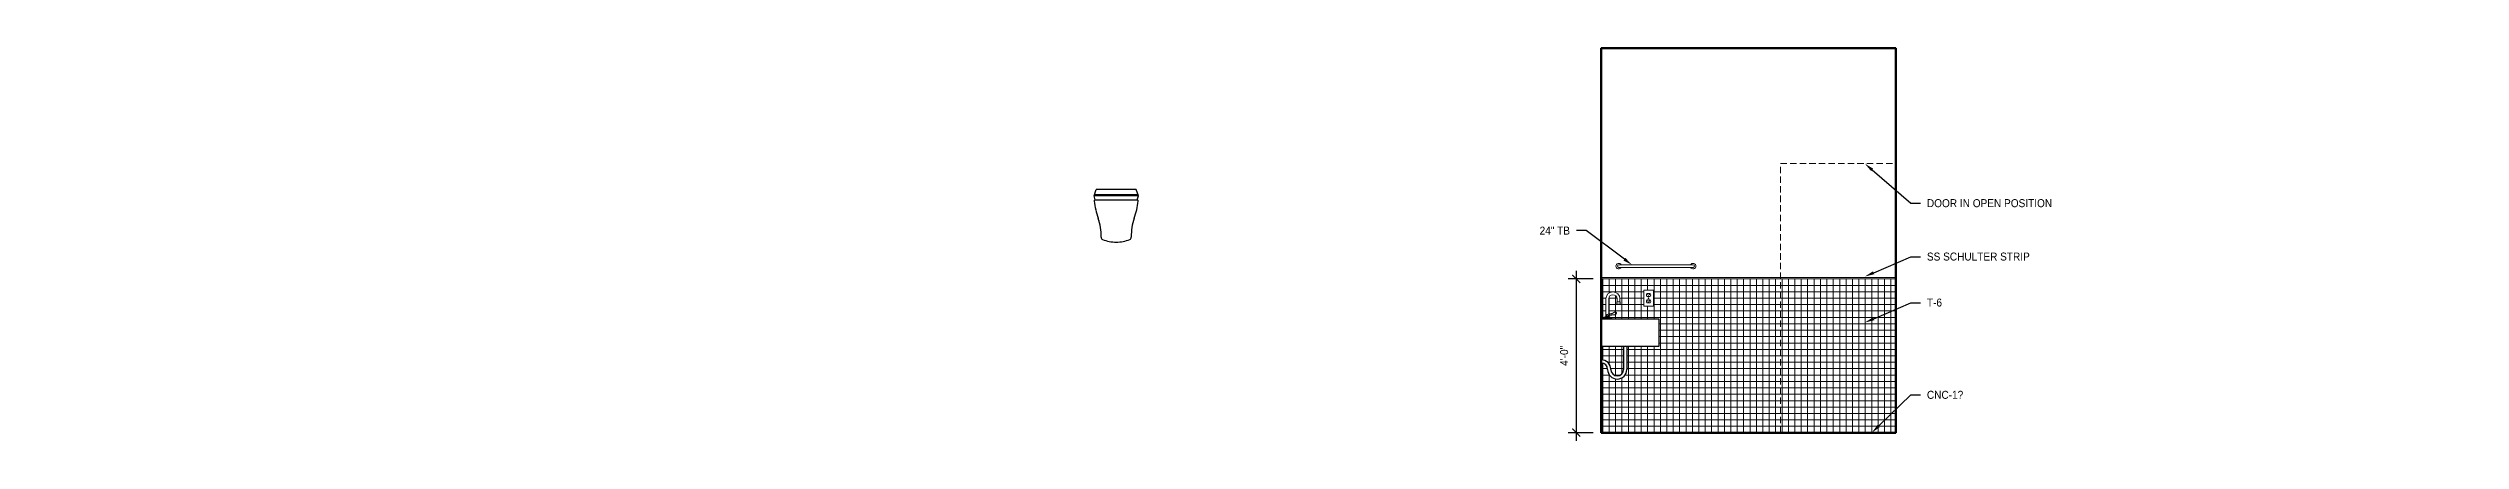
# Model space of a CAD drawing. Header units: inches. Extents: x -3027 to 6920, y -6604 to 320.
# Drawn here: x 552 to 1306, y -2702 to -2580 of the extents above; entities that cross this region are included whole.
import ezdxf
from ezdxf import colors
from ezdxf.entities.mleader import LeaderData, LeaderLine
from ezdxf.math import Vec2, Vec3

# ---------------------------------------------------------------- set-up
doc = ezdxf.new("R2010")
doc.units = ezdxf.units.IN
doc.header["$LTSCALE"] = 4
doc.header["$MEASUREMENT"] = 0
doc.header["$PDMODE"] = 35
doc.header["$PDSIZE"] = -5
doc.linetypes.add('DASHED', pattern=[0.75, 0.5, -0.25])
doc.layers.get('0').update_dxf_attribs({"linetype": 'CONTINUOUS'})
doc.layers.get('Defpoints').update_dxf_attribs({"linetype": 'CONTINUOUS'})
for name, color, linetype, lineweight in [('A-ELEV-2', 5, 'CONTINUOUS', 25), ('A-ELEV-3', 8, 'CONTINUOUS', 15), ('A-ELEV-4', 9, 'CONTINUOUS', 9), ('A-ELEV-BYND', 9, 'DASHED', 9), ('A-ELEV-CUT', 3, 'CONTINUOUS', 50), ('A-EQPM-FIXD', 5, 'CONTINUOUS', 25), ('A-NOTE-DIM', 8, 'CONTINUOUS', 15), ('A-NOTE-REF', 8, 'CONTINUOUS', 15)]:
    doc.layers.add(name, color=color, linetype=linetype, lineweight=lineweight)
doc.styles.add('ANNOT-SM', font='swisse.ttf', dxfattribs={"width": 0.9, "height": 0.078125})
doc.dimstyles.new('DIM-ANNOT', dxfattribs={"dimtxt": 0.078125, "dimasz": 0.078125, "dimexe": 0.078125, "dimexo": 0.078125, "dimgap": 0.078125, "dimtad": 1, "dimzin": 11, "dimdsep": 46, "dimlunit": 4, "dimtxsty": 'ANNOT-SM', "dimblk1": 'ARCHTICK', "dimblk2": 'ARCHTICK', "dimsah": 1, "dimcen": 0, "dimdle": 0.078125, "dimclrd": 8, "dimclre": 8, "dimclrt": 8, "dimadec": 0, "dimazin": 0, "dimtfac": 4, "dimtofl": 0, "dimtmove": 2, "dimatfit": 3, "dimfxl": 1, "dimfrac": 2, "dimtzin": 0, "dimarcsym": 0})

# ---------------------------------------------------------------- blocks, each defined once
blk = doc.blocks.new('E15-FAUC-F-DECK03 SIDE')
at = {"layer": 'A-ELEV-3'}
for p, q in [((-3, 5.39), (-4, 5.39)), ((-4, 5.39), (-4, 4.64)), ((-3.94, 5.39), (-4, 5.39)), ((-3, 4.64), (-4, 4.64)), ((-3.94, 6.25), (-3.94, 5.39)), ((-3.06, 6.25), (-3.06, 5.39)), ((-3, 5.39), (-3.06, 5.39)), ((-3, 5.39), (-3, 4.64)), ((0.75, 0.41), (-0.75, 0.41)), ((-0.44, 6.25), (-0.44, 1.5)), ((0.44, 0.65), (-0.44, 0.65)), ((-0.17, 0.87), (-0.17, 0.65)), ((0.18, 1.41), (0.18, 0.65)), ((0.44, 6.25), (0.44, 0.65)), ((0.75, 0.65), (0.44, 0.65)), ((0.75, 0.65), (0.75, 0.41)), ((1.38, 0.41), (0.75, 0.41)), ((1.38, 0.41), (1.38, 0))]:
    blk.add_line(p, q, dxfattribs=at)
blk.add_lwpolyline([(-0.44, 1.5, -0.001084), (-0.59, 1.53, -0.000002), (-0.75, 1.55, -0.000207), (-0.75, 1.55, -0.001259), (-0.8, 1.56, -0.000727), (-0.9, 1.57, -0.002102), (-0.95, 1.58, -0.001463), (-1.03, 1.59, -0.003212), (-1.08, 1.6, -0.002655), (-1.15, 1.62, -0.00428), (-1.2, 1.63, -0.003776), (-1.25, 1.64, -0.004735), (-1.3, 1.65, -0.004577), (-1.34, 1.66, -0.00525), (-1.38, 1.67, -0.005307), (-1.42, 1.69, -0.005665), (-1.46, 1.7, -0.005941), (-1.49, 1.71, -0.005731), (-1.53, 1.72, -0.006314), (-1.56, 1.74, -0.005291), (-1.59, 1.75, -0.006238), (-1.62, 1.76, -0.004277), (-1.65, 1.78, -0.005439), (-1.67, 1.79, -0.002912), (-1.7, 1.81, -0.003746), (-1.72, 1.82, -0.002005), (-1.75, 1.84, -0.002734), (-1.77, 1.85, -0.001734), (-1.8, 1.86, -0.002223), (-1.82, 1.88, -0.00143), (-1.85, 1.9, -0.001827), (-1.87, 1.91, -0.00107), (-1.9, 1.93, -0.001461), (-1.92, 1.94, -0.000713), (-1.95, 1.96, -0.00111), (-1.97, 1.97, -0.000338), (-2, 1.99, -0.000617), (-2.02, 2, -0.000135), (-2.04, 2.02, 0.000117), (-2.06, 2.03, 0.000107), (-2.08, 2.04, 0.000066), (-2.1, 2.06, 0.001257), (-2.12, 2.07, 0.000646), (-2.14, 2.08, 0.002732), (-2.16, 2.09, 0.001713), (-2.18, 2.11, 0.004246), (-2.19, 2.12, 0.003045), (-2.21, 2.13, 0.005841), (-2.23, 2.14, 0.004563), (-2.25, 2.15, 0.007502), (-2.26, 2.16, 0.00621), (-2.28, 2.16, 0.009096), (-2.3, 2.17, 0.007879), (-2.32, 2.18, 0.010442), (-2.33, 2.18, 0.009499), (-2.35, 2.19, 0.011244), (-2.37, 2.19, 0.010873), (-2.38, 2.2, 0.010927), (-2.4, 2.2, 0.010876), (-2.42, 2.2, 0.009754), (-2.44, 2.2, 0.010178), (-2.46, 2.21, 0.009147), (-2.47, 2.21, 0.009551), (-2.49, 2.2, 0.008841), (-2.51, 2.2, 0.009109), (-2.53, 2.2, 0.008717), (-2.55, 2.2, 0.008849), (-2.56, 2.2, 0.008777), (-2.58, 2.19, 0.008771), (-2.6, 2.19, 0.00903), (-2.62, 2.18, 0.00884), (-2.63, 2.18, 0.009534), (-2.65, 2.17, 0.009063), (-2.67, 2.17, 0.010487), (-2.68, 2.16, 0.009827), (-2.7, 2.15, 0.011926), (-2.71, 2.14, 0.010995), (-2.73, 2.13, 0.01327), (-2.74, 2.12, 0.012273), (-2.75, 2.11, 0.014479), (-2.76, 2.1, 0.013521), (-2.78, 2.09, 0.015465), (-2.79, 2.08, 0.014612), (-2.8, 2.07, 0.01608), (-2.81, 2.05, 0.015397), (-2.82, 2.04, 0.016215), (-2.82, 2.03, 0.015892), (-2.83, 2.01, 0.015689), (-2.84, 1.99, 0.016051), (-2.84, 1.98, 0.013982), (-2.85, 1.96, 0.014571), (-2.85, 1.94, 0.011594), (-2.85, 1.92, 0.012578), (-2.86, 1.9, 0.010192), (-2.86, 1.88, 0.011001), (-2.86, 1.86, 0.009354), (-2.86, 1.84, 0.009888), (-2.85, 1.82, 0.008863), (-2.85, 1.8, 0.00916), (-2.85, 1.78, 0.008673), (-2.84, 1.76, 0.008756), (-2.84, 1.74, 0.008764), (-2.83, 1.72, 0.008635), (-2.83, 1.7, 0.009143), (-2.82, 1.68, 0.008832), (-2.81, 1.66, 0.009814), (-2.81, 1.64, 0.009378), (-2.8, 1.62, 0.010617), (-2.79, 1.6, 0.010067), (-2.78, 1.58, 0.011269), (-2.77, 1.57, 0.010729), (-2.75, 1.55, 0.01179), (-2.74, 1.53, 0.011301), (-2.73, 1.52, 0.01215), (-2.71, 1.5, 0.011735), (-2.7, 1.49, 0.012311), (-2.68, 1.47, 0.011988), (-2.67, 1.46, 0.012255), (-2.65, 1.45, 0.012158), (-2.63, 1.43, 0.01186), (-2.61, 1.42, 0.012341), (-2.59, 1.41, 0.01057), (-2.57, 1.4, 0.011292), (-2.55, 1.39, 0.008483), (-2.53, 1.38, 0.009594), (-2.5, 1.38, 0.006893), (-2.48, 1.37, 0.00799), (-2.46, 1.36, 0.005618), (-2.43, 1.36, 0.006597), (-2.4, 1.35, 0.004524), (-2.38, 1.34, 0.005398), (-2.35, 1.34, 0.003581), (-2.32, 1.34, 0.004365), (-2.29, 1.33, 0.002759), (-2.26, 1.33, 0.00347), (-2.24, 1.33, 0.002032), (-2.2, 1.32, 0.002684), (-2.18, 1.32, 0.001376), (-2.14, 1.32, 0.001983), (-2.11, 1.32, 0.000773), (-2.07, 1.31, 0.001345), (-2.05, 1.31, 0.000208), (-2.01, 1.31, 0.000291), (-1.99, 1.31, 0.000256), (-1.96, 1.31, -0.000259), (-1.92, 1.3, -0.000545), (-1.9, 1.3, -0.000335), (-1.86, 1.3, -0.001417), (-1.83, 1.3, -0.000871), (-1.79, 1.3, -0.001968), (-1.77, 1.29, -0.001473), (-1.73, 1.29, -0.002485), (-1.7, 1.29, -0.002317), (-1.67, 1.28, -0.002489), (-1.63, 1.28, -0.002555), (-1.6, 1.28, -0.001705), (-1.56, 1.27, -0.002129), (-1.54, 1.27, -0.001018), (-1.49, 1.26, -0.001518), (-1.47, 1.26, -0.000432), (-1.42, 1.25, -0.000802), (-1.4, 1.25, -0.000073), (-1.36, 1.24, 0.000081), (-1.32, 1.24, 0.000041), (-1.27, 1.23, 0.000043), (-1.23, 1.22, 0.000728), (-1.18, 1.21, 0.000679), (-1.13, 1.21, 0.000562), (-1.11, 1.2, 0.000137), (-1.03, 1.19, 0.000869), (-0.97, 1.18, -0.000434), (-0.91, 1.17, -0.003333), (-0.86, 1.17, -0.00168), (-0.78, 1.15, -0.006562), (-0.73, 1.15, -0.003908), (-0.65, 1.13, -0.009673), (-0.64, 1.13, -0.001119), (-0.53, 1.1, -0.043855), (-0.44, 1.07, -0.010106)], format="xyb", dxfattribs=at)
for points in [[(-0.44, 1.07), (-0.44, 0.65), (-0.75, 0.65), (-0.75, 0.41), (-1.38, 0.41), (-1.38, 0), (1.38, 0)], [(0.18, 1.41), (-0.03, 1.44), (-0.23, 1.47), (-0.42, 1.5), (-0.44, 1.5)], [(-0.44, 1.07), (-0.41, 1.06), (-0.31, 1.01), (-0.23, 0.95), (-0.17, 0.87)]]:
    blk.add_lwpolyline(points, dxfattribs=at)
for radius in [2.19, 1.31]:
    blk.add_arc((-1.75, 6.25), radius, 360, 180, dxfattribs=at)
blk = doc.blocks.new('_ARCHTICK')
at = {"color": 0, "linetype": 'ByBlock', "const_width": 0.15}
blk.add_lwpolyline([(-0.5, -0.5), (0.5, 0.5)], dxfattribs=at)
blk = doc.blocks.new('*D142')
at = {"layer": 'A-NOTE-DIM', "color": 8, "lineweight": -2, "transparency": 16777216}
for p, q in [((1035.01, -2652), (1027.22, -2652)), ((1029.72, -2649.5), (1029.72, -2702.5)), ((1035.01, -2700), (1027.22, -2700))]:
    blk.add_line(p, q, dxfattribs=at)
at = {"layer": 'Defpoints', "color": 0, "transparency": 16777216}
for p in [(1037.51, -2652), (1029.72, -2700), (1037.51, -2700)]:
    blk.add_point(p, dxfattribs=at)
at = {"layer": 'A-NOTE-DIM', "color": 8, "lineweight": -2, "transparency": 16777216, "xscale": 2.5, "yscale": 2.5, "zscale": 2.5}
for p, rotation in [((1029.72, -2652), 90), ((1029.72, -2700), 270)]:
    blk.add_blockref('_ARCHTICK', p, dxfattribs=dict(at, rotation=rotation))
at = {"layer": 'A-NOTE-DIM', "color": 8, "transparency": 16777216, "insert": (1025.94, -2676), "char_height": 2.5, "attachment_point": 5, "rotation": 90, "style": 'ANNOT-SM'}
blk.add_mtext('4\'-0" ', dxfattribs=at)
blk = doc.blocks.new('E16-DUPLEX')
at = {"layer": 'A-ELEV-3'}
for p, q in [((-0.25, 1), (-0.25, 1.38)), ((0.06, 0.62), (-0.06, 0.62)), ((0.25, 1), (0.25, 1.38)), ((-0.25, -1), (-0.25, -0.62)), ((0.06, -1.38), (-0.06, -1.38)), ((0.25, -1), (0.25, -0.62))]:
    blk.add_line(p, q, dxfattribs=at)
blk.add_lwpolyline([(-1.5, -2.5), (-1.5, 2.5), (1.5, 2.5), (1.5, -2.5)], close=True, dxfattribs=at)
for points in [[(-0.5, 0.5), (0.5, 0.5, 0.381966), (0.5, 1.5), (-0.5, 1.5, 0.381966)], [(-0.5, -1.5), (0.5, -1.5, 0.381966), (0.5, -0.5), (-0.5, -0.5, 0.381966)]]:
    blk.add_lwpolyline(points, format="xyb", close=True, dxfattribs=at)
blk.add_circle((0, 0), 0.125, dxfattribs=at)
for centre in [(0, 0.69), (0, -1.31)]:
    blk.add_arc(centre, 0.0859, 313.88087, 226.11913, dxfattribs=at)
blk = doc.blocks.new('E10-TOWELBAR-24')
at = {"layer": 'A-ELEV-3'}
for p, q in [((0.37, 0.37), (23.63, 0.37)), ((0.37, -0.38), (23.63, -0.38))]:
    blk.add_line(p, q, dxfattribs=at)
for centre, radius, start, end in [((0.38, 0), 0.869, 25.55205, 334.44795), ((0.37, 0), 0.375, 90, 270), ((23.62, 0), 0.869, 205.55205, 154.44795), ((23.63, 0), 0.375, 270, 90)]:
    blk.add_arc(centre, radius, start, end, dxfattribs=at)
blk = doc.blocks.new('toto aquia wall hung dual flush elev front')
at = {"layer": 'A-EQPM-FIXD', "linetype": 'Continuous'}
for p, q in [((-6.93, 17.44), (-6.28, 19.4)), ((-6.56, 16.15), (-6.93, 17.44)), ((6.93, 17.44), (-6.93, 17.44)), ((-6.8, 17.82), (6.8, 17.82)), ((-6.56, 16.15), (6.56, 16.15)), ((6.28, 19.4), (-6.28, 19.4)), ((6.93, 17.44), (6.28, 19.4)), ((6.56, 16.15), (6.93, 17.44))]:
    blk.add_line(p, q, dxfattribs=at)
for centre, radius, start, end in [((-6.56, 15.83), 0.315, 90, 186.41935), ((16.6, 18.44), 23.62, 186.41935, 199.70921), ((-16.6, 18.44), 23.62, 340.29079, 353.58065), ((6.56, 15.83), 0.315, 353.58065, 90), ((-20.46, 5.16), 15.75, 357.82472, 19.70921), ((-20.46, 5.16), 15.75, 16.56755, 19.70921), ((20.46, 5.16), 15.75, 160.29079, 182.17528), ((-3.94, 4.53), 0.787, 177.82472, 247.38015), ((0, 13.98), 11.02, 247.38015, 270), ((0, 13.98), 11.02, 270, 292.61985), ((3.94, 4.53), 0.787, 292.61985, 2.17528)]:
    blk.add_arc(centre, radius, start, end, dxfattribs=at)

msp = doc.modelspace()

# ---------------------------------------------------------------- hatches: boundary and pattern name
at = {"layer": 'A-ELEV-4'}
h = msp.add_hatch(dxfattribs=at)
h.set_pattern_fill('ANSI37', color=256, scale=16, angle=45)
h.paths.add_polyline_path([(1129.51121, -2652), (1093.51121, -2652), (1093.51121, -2700), (1129.51121, -2700)])
edge = h.paths.add_edge_path()
edge.add_line((1093.51121, -2652), (1037.51121, -2652))
edge.add_line((1037.51121, -2652), (1037.51121, -2664.5))
edge.add_line((1037.51121, -2664.5), (1038.03423, -2664.5))
edge.add_line((1038.03423, -2664.5), (1038.03423, -2664.09363))
edge.add_line((1038.03423, -2664.09363), (1038.65923, -2664.09363))
edge.add_line((1038.65923, -2664.09363), (1038.65923, -2663.84624))
edge.add_line((1038.65923, -2663.84624), (1038.97173, -2663.84624))
edge.add_line((1038.97173, -2663.84624), (1038.97173, -2658.25))
edge.add_arc((1041.15923, -2658.25), 2.1875, 0, 180, ccw=False)
edge.add_line((1043.34673, -2658.25), (1043.34673, -2659.10867))
edge.add_line((1043.34673, -2659.10867), (1043.40923, -2659.10867))
edge.add_line((1043.40923, -2659.10867), (1043.40923, -2659.85867))
edge.add_line((1043.40923, -2659.85867), (1042.40923, -2659.85867))
edge.add_line((1042.40923, -2659.85867), (1042.40923, -2659.10867))
edge.add_line((1042.40923, -2659.10867), (1042.47173, -2658.25))
edge.add_arc((1041.15923, -2658.25), 1.3125, 360, 540)
edge.add_line((1039.84673, -2658.25), (1039.84673, -2662.99695))
edge.add_line((1039.84673, -2662.99695), (1039.82575, -2663.00007))
edge.add_line((1039.82575, -2663.00007), (1039.63941, -2663.02811))
edge.add_line((1039.63941, -2663.02811), (1039.44024, -2663.05894))
edge.add_line((1039.44024, -2663.05894), (1039.22848, -2663.09308))
edge.add_line((1039.22848, -2663.09308), (1039.22848, -2663.84624))
edge.add_line((1039.22848, -2663.84624), (1039.57884, -2663.84624))
edge.add_line((1039.57884, -2663.84624), (1039.57884, -2663.59497))
edge.add_line((1039.57884, -2663.59497), (1039.84673, -2663.39382))
edge.add_line((1039.84673, -2663.39382), (1039.84673, -2663.84624))
edge.add_line((1039.84673, -2663.84624), (1040.15923, -2663.84624))
edge.add_line((1040.15923, -2663.84624), (1040.15923, -2664.09363))
edge.add_line((1040.15923, -2664.09363), (1040.78423, -2664.09363))
edge.add_line((1040.78423, -2664.09363), (1040.78423, -2664.5))
edge.add_line((1040.78423, -2664.5), (1055.51121, -2664.5))
edge.add_line((1055.51121, -2664.5), (1055.51121, -2673.11503))
edge.add_line((1055.51121, -2673.11503), (1045.51121, -2673.11503))
edge.add_line((1045.51121, -2673.11503), (1045.51121, -2680.24963))
edge.add_arc((1042.51121, -2680.24963), 3, -180, 0, ccw=False)
edge.add_arc((1037.51121, -2680.24963), 2, 0, 90)
edge.add_line((1037.51121, -2678.24963), (1037.51121, -2700))
edge.add_line((1037.51121, -2700), (1093.51121, -2700))
edge.add_line((1093.51121, -2700), (1093.51121, -2652))
h.paths.add_polyline_path([(1050.80202, -2660.50172), (1050.80202, -2655.50172), (1053.80202, -2655.50172), (1053.80202, -2660.50172)])
h = msp.add_hatch(dxfattribs=at)
h.set_pattern_fill('ANSI37', color=256, scale=16, angle=45)
h.paths.add_polyline_path([(1044.51121, -2673.11503), (1037.51121, -2673.11503), (1037.51121, -2677.24963, -0.414213562), (1040.51121, -2680.24963, 1), (1044.51121, -2680.24963)])

# ---------------------------------------------------------------- linework, layer by layer
at = {"layer": 'A-ELEV-2'}
for points in [[(1037.51121, -2664.5), (1055.51121, -2664.5), (1055.51121, -2673.11503), (1037.51121, -2673.11503)], [(1044.51121, -2673.11503), (1044.51121, -2680.24963)], [(1045.51121, -2673.11503), (1045.51121, -2680.24963)]]:
    msp.add_lwpolyline(points, dxfattribs=at)
for centre, radius, start, end in [((1037.51121, -2680.24963), 3, 0, 90), ((1037.51121, -2680.24963), 2, 0, 90), ((1042.51121, -2680.24963), 3, 180, 0), ((1042.51121, -2680.24963), 2, 180, 0)]:
    msp.add_arc(centre, radius, start, end, dxfattribs=at)
at = {"layer": 'A-ELEV-3'}
for p, q in [((1129.51121, -2651.5), (1037.51121, -2651.5)), ((1129.51121, -2652), (1037.51121, -2652))]:
    msp.add_line(p, q, dxfattribs=at)
at = {"layer": 'A-ELEV-BYND'}
msp.add_lwpolyline([(1093.51121, -2700), (1093.51121, -2616), (1129.51121, -2616)], dxfattribs=at)
at = {"layer": 'A-ELEV-CUT'}
msp.add_lwpolyline([(1037.51121, -2700), (1129.51121, -2700), (1129.51121, -2580), (1037.51121, -2580)], close=True, dxfattribs=at)

# ---------------------------------------------------------------- block references
msp.add_blockref('toto aquia wall hung dual flush elev front', (886.0002, -2643.47851))
at = {"ltscale": 0.5}
msp.add_blockref('E10-TOWELBAR-24', (1042.61566, -2648.005), dxfattribs=at)
at = {"xscale": -1, "rotation": 359.9999999995443}
msp.add_blockref('E15-FAUC-F-DECK03 SIDE', (1039.40923, -2664.5), dxfattribs=at)
at = {"layer": 'A-ELEV-3'}
msp.add_blockref('E16-DUPLEX', (1052.30202, -2658.00172), dxfattribs=at)

# ---------------------------------------------------------------- dimensions: what is measured, and where the dimension line sits
at = {"layer": 'A-NOTE-DIM'}
dim = msp.add_linear_dim(base=(1029.71989, -2700), p1=(1037.51121, -2652), p2=(1037.51121, -2700), angle=90, dimstyle='DIM-ANNOT', override={"dimpost": ' '}, dxfattribs=at)
dim.commit()
dim.dimension.update_dxf_attribs({"geometry": '*D142', "text_midpoint": (1025.93693, -2676)})

# ---------------------------------------------------------------- leaders
at = {"layer": 'A-NOTE-REF'}
ml = msp.add_multileader_mtext('Standard', dxfattribs=at)
ml.set_content('DOOR IN OPEN POSITION', color=256, style='ANNOT-SM')
ml.set_leader_properties()
ml.build(insert=Vec2(0, 0))
ml.multileader.update_dxf_attribs({"dogleg_length": 0.09375, "arrow_head_size": 3, "scale": 32})
ctx = ml.context
ctx.base_point, ctx.scale, ctx.char_height, ctx.arrow_head_size, ctx.plane_origin = Vec3(1137.25475, -2628.37892), 32, 2.5, 3, Vec3(1114.18062, -2605.29126)
notes = []
notes.append((ctx, [(0, (1, 1, 0), (1134.25475, -2628.37892), (1, 0), 3, [(0, [(1119.86396, -2616)], 0, [])])]))
ctx.mtext.insert, ctx.mtext.width, ctx.mtext.flow_direction = Vec3(1139.25475, -2627.09596), 28.7311436, 5
ml = msp.add_multileader_mtext('Standard', dxfattribs=at)
ml.set_content('24" TB', color=256, style='ANNOT-SM')
ml.set_leader_properties()
ml.build(insert=Vec2(0, 0))
ml.multileader.update_dxf_attribs({"dogleg_length": 0.09375, "arrow_head_size": 3, "scale": 32})
ctx = ml.context
ctx.base_point, ctx.scale, ctx.char_height, ctx.arrow_head_size, ctx.plane_origin = Vec3(1015.50194, -2636.91554), 32, 2.5, 3, Vec3(1052.84179, -2643.11554)
ctx.text_align_type = 2
notes.append((ctx, [(0, (1, 1, 0), (1032.76766, -2636.91554), (-1, 0), 3, [(0, [(1047.15845, -2647.63)], 0, [])])]))
ctx.mtext.insert, ctx.mtext.width, ctx.mtext.alignment, ctx.mtext.flow_direction = Vec3(1027.76766, -2635.66469), 28.7311436, 3, 5
ml = msp.add_multileader_mtext('Standard', dxfattribs=at)
ml.set_content('SS SCHULTER STRIP', color=256, style='ANNOT-SM')
ml.set_leader_properties()
ml.build(insert=Vec2(0, 0))
ml.multileader.update_dxf_attribs({"dogleg_length": 0.09375, "arrow_head_size": 3, "scale": 32})
ctx = ml.context
ctx.base_point, ctx.scale, ctx.char_height, ctx.arrow_head_size, ctx.plane_origin = Vec3(1137.25475, -2645.04908), 32, 2.5, 3, Vec3(1114.18062, -2651.24908)
notes.append((ctx, [(0, (1, 1, 0), (1134.25475, -2645.04908), (1, 0), 3, [(0, [(1119.86396, -2651.24908)], 0, [])])]))
ctx.mtext.insert, ctx.mtext.width, ctx.mtext.flow_direction = Vec3(1139.25475, -2643.76611), 28.7311436, 5
ml = msp.add_multileader_mtext('Standard', dxfattribs=at)
ml.set_content('T-6', color=256, style='ANNOT-SM')
ml.set_leader_properties()
ml.build(insert=Vec2(0, 0))
ml.multileader.update_dxf_attribs({"dogleg_length": 0.09375, "arrow_head_size": 3, "scale": 32})
ctx = ml.context
ctx.base_point, ctx.scale, ctx.char_height, ctx.arrow_head_size, ctx.plane_origin = Vec3(1137.25475, -2659.40799), 32, 2.5, 3, Vec3(1114.18062, -2665.60799)
notes.append((ctx, [(0, (1, 1, 0), (1134.25475, -2659.40799), (1, 0), 3, [(0, [(1119.86396, -2665.60799)], 0, [])])]))
ctx.mtext.insert, ctx.mtext.width, ctx.mtext.flow_direction = Vec3(1139.25475, -2658.12503), 28.7311436, 5
ml = msp.add_multileader_mtext('Standard', dxfattribs=at)
ml.set_content('CNC-1?', color=256, style='ANNOT-SM')
ml.set_leader_properties()
ml.build(insert=Vec2(0, 0))
ml.multileader.update_dxf_attribs({"dogleg_length": 0.09375, "arrow_head_size": 3, "scale": 32})
ctx = ml.context
ctx.base_point, ctx.scale, ctx.char_height, ctx.arrow_head_size, ctx.plane_origin = Vec3(1137.25475, -2688.20577), 32, 2.5, 3, Vec3(1117.52995, -2684.59279)
notes.append((ctx, [(0, (1, 1, 0), (1134.25475, -2688.20577), (1, 0), 3, [(0, [(1122.019, -2700)], 0, [])])]))
ctx.mtext.insert, ctx.mtext.width, ctx.mtext.flow_direction = Vec3(1139.25475, -2686.92281), 28.7311436, 5
for ctx, leaders in notes:
    for number, flags, end, landing, length, lines in leaders:
        leader = LeaderData()
        leader.index, (leader.has_last_leader_line, leader.has_dogleg_vector, leader.attachment_direction) = number, flags
        leader.last_leader_point, leader.dogleg_vector, leader.dogleg_length = Vec3(end), Vec3(landing), length
        for number, points, colour, breaks in lines:
            line = LeaderLine()
            line.index, line.vertices, line.color, line.breaks = number, Vec3.list(points), colors.encode_raw_color(colour), breaks
            leader.lines.append(line)
        ctx.leaders.append(leader)

doc.saveas('drawing.dxf')
